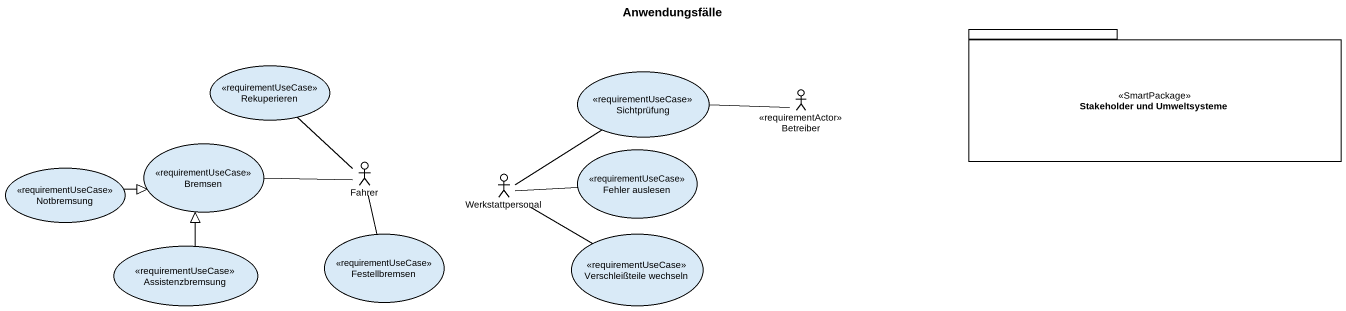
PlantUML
@startuml
title Anwendungsfälle
package "Stakeholder und Umweltsysteme" as Stakeholder_und <<SmartPackage>> {
}
usecase Rekuperieren <<requirementUseCase>>
usecase Sichtprüfung <<requirementUseCase>>
actor Betreiber <<requirementActor>>
usecase Notbremsung <<requirementUseCase>>
usecase Bremsen <<requirementUseCase>>
actor Fahrer
actor Werkstattpersonal
usecase "Fehler auslesen" as Fehler_auslesen <<requirementUseCase>>
usecase Assistenzbremsung <<requirementUseCase>>
usecase Festellbremsen <<requirementUseCase>>
usecase "Verschleißteile wechseln" as Verschleißteile_wechseln <<requirementUseCase>>
Rekuperieren -- Fahrer
Betreiber -left- Sichtprüfung
Notbremsung -right-|> Bremsen
Fahrer -left- Bremsen
Fahrer -- Festellbremsen
Werkstattpersonal -up- Sichtprüfung
Werkstattpersonal -right- Fehler_auslesen
Werkstattpersonal -right- Verschleißteile_wechseln
Assistenzbremsung -up-|> Bremsen
@enduml
